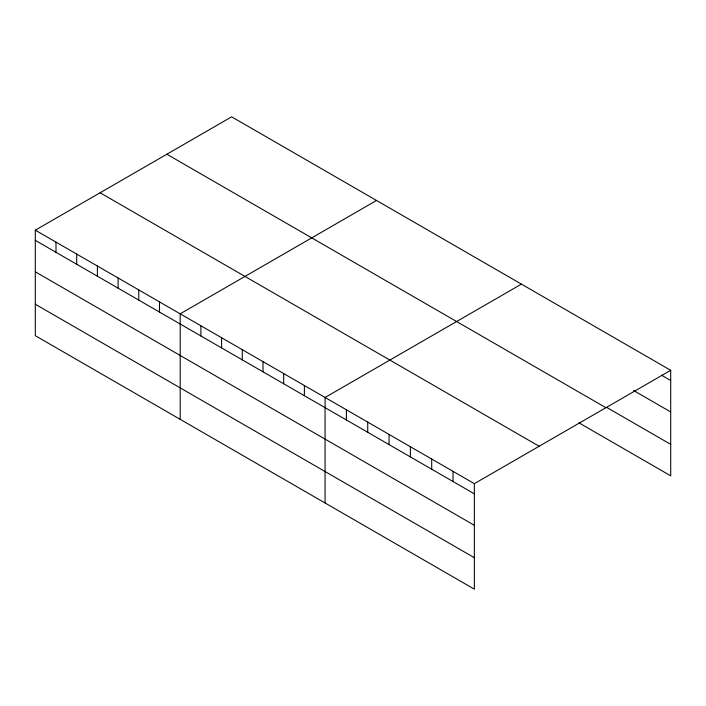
<?xml version="1.0" encoding="UTF-8"?>
<svg xmlns="http://www.w3.org/2000/svg" width="706" height="706" viewBox="0 0 706 706"><rect width="100%" height="100%" fill="white"/><g stroke="black" fill="none" stroke-linecap="round" stroke-linejoin="round"><path stroke-width="1.06" d="M35.3 230.182L474.361 483.663L474.361 589.175L35.3 335.694L35.3 230.182L231.639 116.825L670.7 370.306L670.7 475.818L578.911 422.823M376.527 200.469L180.189 313.826L180.189 419.338M521.416 284.121L325.078 397.478L325.078 502.99M474.361 483.663L670.7 370.306M661.425 375.133L670.7 380.481M633.609 390.533L670.7 411.942M606.719 407.424L670.7 444.356M166.845 154.226L605.907 407.715M100.093 192.773L539.155 446.263M35.3 240.358L474.361 493.838M35.3 271.819L474.361 525.299M35.3 304.233L474.361 557.714M453.031 471.352L453.031 481.527M431.71 459.041L431.71 469.216M410.38 446.73L410.38 456.906M389.059 434.419L389.059 444.595M367.729 422.109L367.729 432.284M346.408 409.789L346.408 419.964M304.383 385.529L304.383 395.704M283.68 373.58L283.68 383.755M262.985 361.631L262.985 371.806M242.282 349.682L242.282 359.857M221.587 337.733L221.587 347.908M200.883 325.784L200.883 335.959M159.494 301.877L159.494 312.052M138.791 289.928L138.791 300.103M118.096 277.979L118.096 288.154M97.393 266.03L97.393 276.205M76.698 254.081L76.698 264.256M55.995 242.132L55.995 252.307"/></g></svg>
